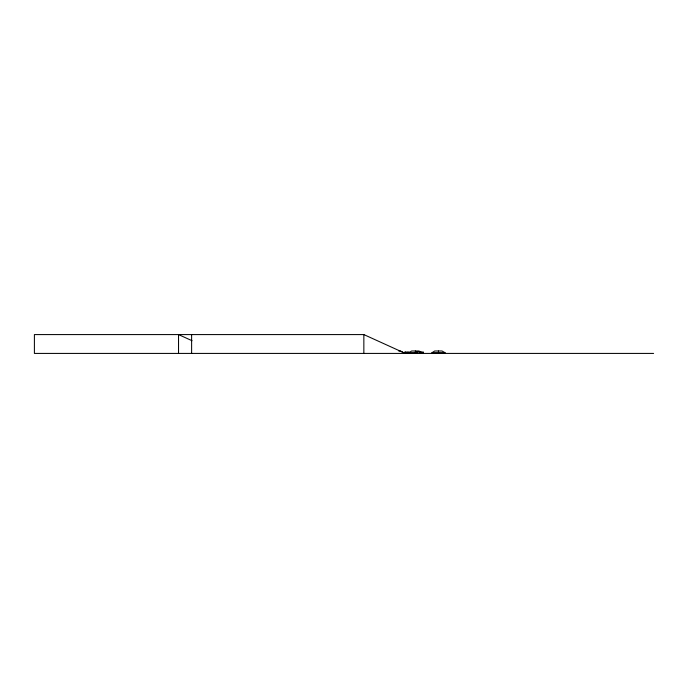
<?xml version="1.0" encoding="UTF-8"?>
<svg xmlns="http://www.w3.org/2000/svg" width="688" height="688" viewBox="0 0 688 688"><rect width="100%" height="100%" fill="white"/><g stroke="black" fill="none" stroke-linecap="round" stroke-linejoin="round"><path stroke-width="1.03" d="M431.987 353.417L431.987 352.695L434.73 350.992L442.014 350.992L445.007 352.695L445.007 353.417M405.327 352.179L405.309 353.417L363.849 334.583L34.4 334.583L34.4 353.417L653.6 353.417M398.696 350.992L400.554 350.992L403.555 352.695L403.555 353.417M409.446 352.359L409.446 353.417L409.498 352.359L404.32 352.359L404.32 353.417M406.075 352.695L407.683 352.359M423.412 353.417L423.412 352.041L415.466 352.041L415.466 353.417L415.518 352.695L408.939 352.695L411.673 350.992L418.958 350.992L421.959 352.695M431.987 352.695L445.007 352.695M192.047 340.715L178.536 334.583L178.536 353.417M438.437 350.992L438.566 353.417M415.38 350.992L415.518 352.695M420.764 352.041L420.764 353.417M419.955 352.041L419.955 353.417M419.594 352.041L419.594 353.417M417.547 352.041L417.547 353.417M416.223 352.041L416.223 353.417M409.171 352.359L409.171 353.417M408.801 352.359L407.287 352.359M408.509 352.179L408.577 353.417M408.208 352.359L408.233 353.417M407.571 352.179L407.554 353.417M406.642 352.359L404.991 352.359M406.169 352.179L406.238 352.695M406.075 352.359L406.075 353.417M405.954 352.359L405.954 353.417M405.18 352.179L405.137 353.417M404.819 352.359L404.819 353.417M404.707 352.359L404.707 353.417M363.849 334.583L363.849 353.417M191.617 334.583L191.617 353.417"/></g></svg>
